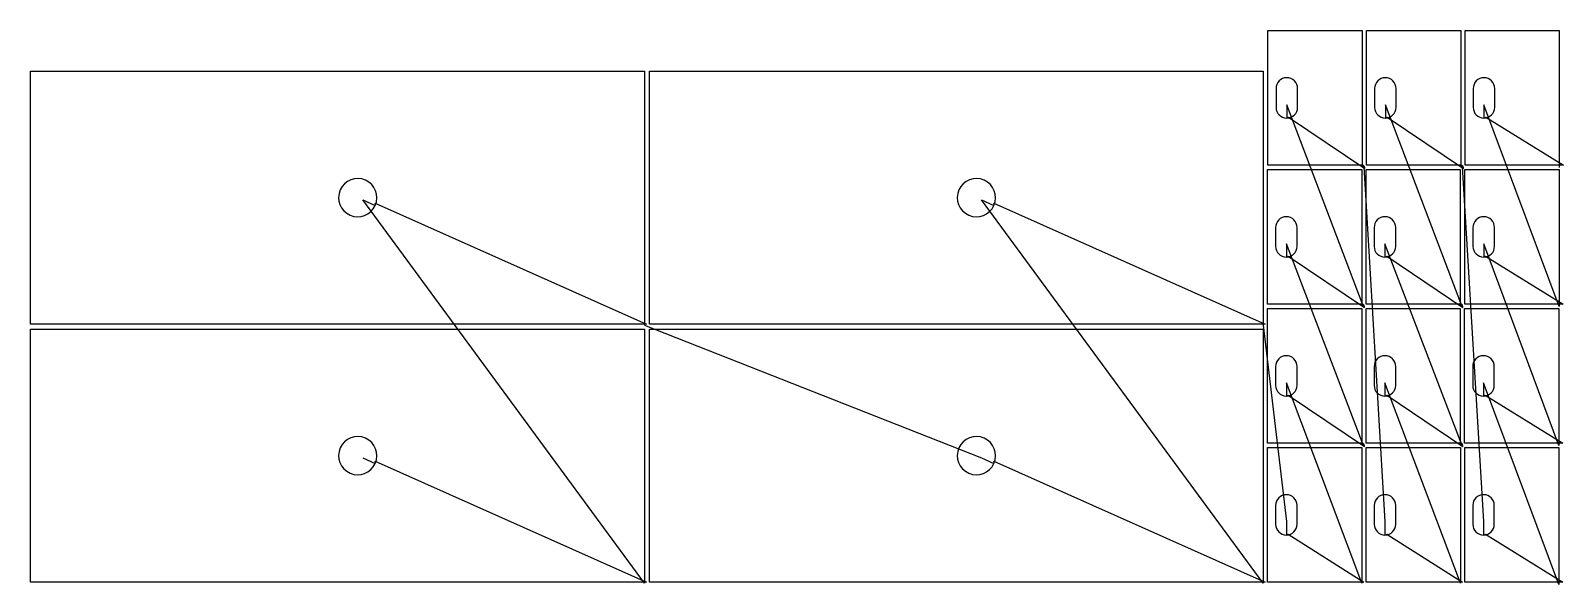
# Model space of a CAD drawing. Header units: metres. Extents: x 10 to 5703, y -2098 to -41.
import ezdxf

# ---------------------------------------------------------------- set-up
doc = ezdxf.new("R2010")
doc.units = ezdxf.units.M

msp = doc.modelspace()

# ---------------------------------------------------------------- linework, layer by layer
at = {"layer": 'TOOL_0'}
for p, q in [((4605.885, -541.389), (4605.885, -41.389)), ((4605.885, -41.389), (4955.885, -41.389)), ((4955.885, -41.389), (4955.885, -541.389)), ((4971.997, -541.387), (4971.997, -41.387)), ((4971.997, -41.387), (5321.997, -41.387)), ((5321.997, -41.387), (5321.997, -541.387)), ((5338.106, -541.386), (5338.106, -41.386)), ((5338.106, -41.386), (5688.106, -41.386)), ((5688.106, -41.386), (5688.106, -541.386)), ((10, -1131.7), (10, -191.7)), ((10, -191.7), (2290, -191.7)), ((2290, -191.7), (2290, -1131.7)), ((2308.069, -1131.701), (2308.069, -191.701)), ((2308.069, -191.701), (4588.069, -191.701)), ((4588.069, -191.701), (4588.069, -1131.701)), ((4635.884, -256.389), (4635.884, -326.389)), ((4715.884, -326.389), (4715.884, -256.389)), ((5001.996, -256.387), (5001.996, -326.387)), ((5081.996, -326.387), (5081.996, -256.387)), ((5368.106, -256.386), (5368.106, -326.386)), ((5448.106, -326.386), (5448.106, -256.386)), ((4959.848, -1063.309), (4675.884, -316.389)), ((4675.884, -316.389), (4675.884, -366.389)), ((5325.96, -1063.307), (5041.996, -316.387)), ((5041.996, -316.387), (5041.996, -366.387)), ((5687.429, -1065.649), (5408.106, -316.386)), ((5408.106, -316.386), (5408.106, -366.386)), ((4682.616, -362.711), (4965.623, -553.661)), ((5048.728, -362.709), (5331.735, -553.659)), ((5414.838, -362.708), (5703.106, -541.386)), ((4604.191, -1057.652), (4604.191, -557.652)), ((4604.191, -557.652), (4954.191, -557.652)), ((4955.885, -541.389), (4605.885, -541.389)), ((4954.191, -557.652), (4954.191, -1057.652)), ((4955.885, -541.389), (4961.542, -547.046)), ((4961.542, -547.046), (5040.641, -1865)), ((4970.303, -1057.65), (4970.303, -557.65)), ((4970.303, -557.65), (5320.303, -557.65)), ((5321.997, -541.387), (4971.997, -541.387)), ((5320.303, -557.65), (5320.303, -1057.65)), ((5321.997, -541.387), (5327.654, -547.044)), ((5327.654, -547.044), (5406.752, -1864.998)), ((5337.429, -1057.649), (5337.429, -557.649)), ((5337.429, -557.649), (5687.429, -557.649)), ((5688.106, -541.386), (5338.106, -541.386)), ((5687.429, -557.649), (5687.429, -1057.649)), ((5703.106, -541.386), (5688.106, -541.386)), ((5688.106, -541.386), (5688.106, -549.386)), ((2290, -2094), (1244.212, -670.179)), ((1244.212, -670.179), (1289.956, -690.366)), ((1289.309, -682.723), (2297.5, -1131.7)), ((4588.07, -2094.001), (3542.281, -670.18)), ((3542.281, -670.18), (3588.025, -690.367)), ((3587.378, -682.724), (4595.569, -1131.701)), ((4634.191, -772.653), (4634.191, -842.653)), ((4714.191, -842.653), (4714.191, -772.653)), ((5000.303, -772.651), (5000.303, -842.651)), ((5080.303, -842.651), (5080.303, -772.651)), ((5367.429, -772.65), (5367.429, -842.65)), ((5447.429, -842.65), (5447.429, -772.65)), ((4959.848, -1579.574), (4674.191, -832.653)), ((4674.191, -832.653), (4674.191, -882.653)), ((5325.961, -1579.572), (5040.303, -832.651)), ((5040.303, -832.651), (5040.303, -882.651)), ((5686.414, -1581.914), (5407.429, -832.65)), ((5407.429, -832.65), (5407.429, -882.65)), ((4680.923, -878.975), (4963.93, -1069.924)), ((5047.035, -878.973), (5330.042, -1069.922)), ((5414.161, -878.972), (5702.429, -1057.649)), ((4954.191, -1057.652), (4604.191, -1057.652)), ((4604.191, -1573.917), (4604.191, -1073.917)), ((4604.191, -1073.917), (4954.191, -1073.917)), ((4954.191, -1057.652), (4959.848, -1063.309)), ((4954.191, -1073.917), (4954.191, -1573.917)), ((5320.303, -1057.65), (4970.303, -1057.65)), ((4970.304, -1573.915), (4970.304, -1073.915)), ((4970.304, -1073.915), (5320.304, -1073.915)), ((5320.303, -1057.65), (5325.96, -1063.307)), ((5320.304, -1073.915), (5320.304, -1573.915)), ((5336.414, -1573.914), (5336.414, -1073.914)), ((5336.414, -1073.914), (5686.414, -1073.914)), ((5687.429, -1057.649), (5337.429, -1057.649)), ((5686.414, -1073.914), (5686.414, -1573.914)), ((5702.429, -1057.649), (5687.429, -1057.649)), ((5687.429, -1057.649), (5687.429, -1065.649)), ((2290, -1131.7), (10, -1131.7)), ((2297.5, -1131.7), (2290, -1131.7)), ((2290, -1131.7), (2290, -1135.7)), ((2290, -1135.7), (3542.283, -1628.479)), ((4588.069, -1131.701), (2308.069, -1131.701)), ((4595.569, -1131.701), (4588.069, -1131.701)), ((4588.069, -1131.701), (4588.069, -1135.701)), ((4588.069, -1135.701), (4674.329, -1865.001)), ((10, -2090), (10, -1150)), ((10, -1150), (2290, -1150)), ((2290, -1150), (2290, -2090)), ((2308.07, -2090.001), (2308.07, -1150.001)), ((2308.07, -1150.001), (4588.07, -1150.001)), ((4588.07, -1150.001), (4588.07, -2090.001)), ((4634.19, -1288.917), (4634.19, -1358.917)), ((4714.19, -1358.917), (4714.19, -1288.917)), ((5000.304, -1288.916), (5000.304, -1358.916)), ((5080.304, -1358.916), (5080.304, -1288.916)), ((5366.414, -1288.914), (5366.414, -1358.914)), ((5446.414, -1358.914), (5446.414, -1288.914)), ((4954.329, -2094.001), (4674.19, -1348.917)), ((4674.19, -1348.917), (4674.19, -1398.917)), ((5320.642, -2094), (5040.304, -1348.916)), ((5040.304, -1348.916), (5040.304, -1398.916)), ((5686.752, -2097.998), (5406.414, -1348.914)), ((5406.414, -1348.914), (5406.414, -1398.914)), ((4680.922, -1395.239), (4963.929, -1586.189)), ((5047.036, -1395.238), (5330.042, -1586.187)), ((5413.146, -1395.236), (5701.414, -1573.914)), ((4954.191, -1573.917), (4604.191, -1573.917)), ((4604.329, -2090.001), (4604.329, -1590.001)), ((4604.329, -1590.001), (4954.329, -1590.001)), ((4954.191, -1573.917), (4959.848, -1579.574)), ((4954.329, -1590.001), (4954.329, -2090.001)), ((5320.304, -1573.915), (4970.304, -1573.915)), ((4970.642, -2090), (4970.642, -1590)), ((4970.642, -1590), (5320.642, -1590)), ((5320.304, -1573.915), (5325.961, -1579.572)), ((5320.642, -1590), (5320.642, -2090)), ((5686.414, -1573.914), (5336.414, -1573.914)), ((5336.752, -2089.998), (5336.752, -1589.998)), ((5336.752, -1589.998), (5686.752, -1589.998)), ((5701.414, -1573.914), (5686.414, -1573.914)), ((5686.414, -1573.914), (5686.414, -1581.914)), ((5686.752, -1589.998), (5686.752, -2089.998)), ((1244.212, -1628.478), (1289.956, -1648.665)), ((1289.309, -1641.022), (2297.5, -2090)), ((3542.283, -1628.479), (3588.026, -1648.666)), ((3587.379, -1641.023), (4595.57, -2090.001)), ((4634.329, -1805.001), (4634.329, -1875.001)), ((4714.329, -1875.001), (4714.329, -1805.001)), ((5000.641, -1805), (5000.641, -1875)), ((5080.641, -1875), (5080.641, -1805)), ((5366.752, -1804.998), (5366.752, -1874.998)), ((5446.752, -1874.998), (5446.752, -1804.998)), ((4674.329, -1865.001), (4674.329, -1915.001)), ((5040.641, -1865), (5040.641, -1915)), ((5406.752, -1864.998), (5406.752, -1914.998)), ((4681.061, -1911.323), (4961.829, -2090.001)), ((5047.373, -1911.322), (5328.142, -2090)), ((5413.484, -1911.32), (5701.752, -2089.998)), ((2290, -2090), (10, -2090)), ((2297.5, -2090), (2290, -2090)), ((2290, -2090), (2290, -2094)), ((4588.07, -2090.001), (2308.07, -2090.001)), ((4595.57, -2090.001), (4588.07, -2090.001)), ((4588.07, -2090.001), (4588.07, -2094.001)), ((4954.329, -2090.001), (4604.329, -2090.001)), ((4961.829, -2090.001), (4954.329, -2090.001)), ((4954.329, -2090.001), (4954.329, -2094.001)), ((5320.642, -2090), (4970.642, -2090)), ((5328.142, -2090), (5320.642, -2090)), ((5320.642, -2090), (5320.642, -2094)), ((5686.752, -2089.998), (5336.752, -2089.998)), ((5701.752, -2089.998), (5686.752, -2089.998)), ((5686.752, -2089.998), (5686.752, -2097.998))]:
    msp.add_line(p, q, dxfattribs=at)
for centre, radius, start, end in [((4675.884, -256.389), 40, 0, 180), ((5041.996, -256.387), 40, 0, 180), ((5408.106, -256.386), 40, 0, 180), ((4675.884, -326.389), 40, 180, 270), ((4675.884, -326.389), 40, 270, 0), ((5041.996, -326.387), 40, 180, 270), ((5041.996, -326.387), 40, 270, 0), ((5408.106, -326.386), 40, 180, 270), ((5408.106, -326.386), 40, 270, 0), ((4675.884, -358.389), 8, 270, 327.2992), ((5041.996, -358.387), 8, 270, 327.2992), ((5408.106, -358.386), 8, 270, 327.2992), ((4955.885, -551.389), 10, 346.867094, 90), ((5321.997, -551.387), 10, 346.867094, 90), ((1225, -661.7), 71, 336.187455, 156.187455), ((3523.069, -661.701), 71, 336.187455, 156.187455), ((1225, -661.7), 71, 156.187455, 336.187455), ((1282.637, -687.136), 8, 336.187311, 33.481482), ((3523.069, -661.701), 71, 156.187455, 336.187455), ((3580.706, -687.137), 8, 336.187311, 33.481482), ((4674.191, -772.653), 40, 0, 180), ((5040.303, -772.651), 40, 0, 180), ((5407.429, -772.65), 40, 0, 180), ((4674.191, -842.653), 40, 180, 270), ((4674.191, -842.653), 40, 270, 0), ((5040.303, -842.651), 40, 180, 270), ((5040.303, -842.651), 40, 270, 0), ((5407.429, -842.65), 40, 180, 270), ((5407.429, -842.65), 40, 270, 0), ((4674.191, -874.653), 8, 270, 327.2992), ((5040.303, -874.651), 8, 270, 327.2992), ((5407.429, -874.65), 8, 270, 327.2992), ((4954.191, -1067.652), 10.001, 346.868395, 90), ((5320.303, -1067.65), 10.001, 346.868395, 90), ((4674.19, -1288.917), 40, 0, 180), ((5040.304, -1288.916), 40, 0, 180), ((5406.414, -1288.914), 40, 0, 180), ((4674.19, -1358.917), 40, 180, 270), ((4674.19, -1358.917), 40, 270, 0), ((5040.304, -1358.916), 40, 180, 270), ((5040.304, -1358.916), 40, 270, 0), ((5406.414, -1358.914), 40, 180, 270), ((5406.414, -1358.914), 40, 270, 0), ((4674.19, -1390.917), 8, 270, 327.2992), ((5040.304, -1390.916), 8, 270, 327.2992), ((5406.414, -1390.914), 8, 270, 327.2992), ((1225, -1619.999), 71, 156.187455, 336.187455), ((1225, -1619.999), 71, 336.187455, 156.187455), ((3523.07, -1620), 71, 156.187455, 336.187455), ((3523.07, -1620), 71, 336.187455, 156.187455), ((4954.191, -1583.917), 10, 346.867094, 90), ((5320.304, -1583.915), 10, 346.867094, 90), ((1282.637, -1645.435), 8, 336.187311, 33.481482), ((3580.707, -1645.436), 8, 336.187311, 33.481482), ((4674.329, -1805.001), 40, 0, 180), ((5040.641, -1805), 40, 0, 180), ((5406.752, -1804.998), 40, 0, 180), ((4674.329, -1875.001), 40, 180, 270), ((4674.329, -1875.001), 40, 270, 0), ((5040.641, -1875), 40, 180, 270), ((5040.641, -1875), 40, 270, 0), ((5406.752, -1874.998), 40, 180, 270), ((5406.752, -1874.998), 40, 270, 0), ((4674.329, -1907.001), 8, 270, 327.2992), ((5040.641, -1907), 8, 270, 327.2992), ((5406.752, -1906.998), 8, 270, 327.2992)]:
    msp.add_arc(centre, radius, start, end, dxfattribs=at)

doc.saveas('drawing.dxf')
